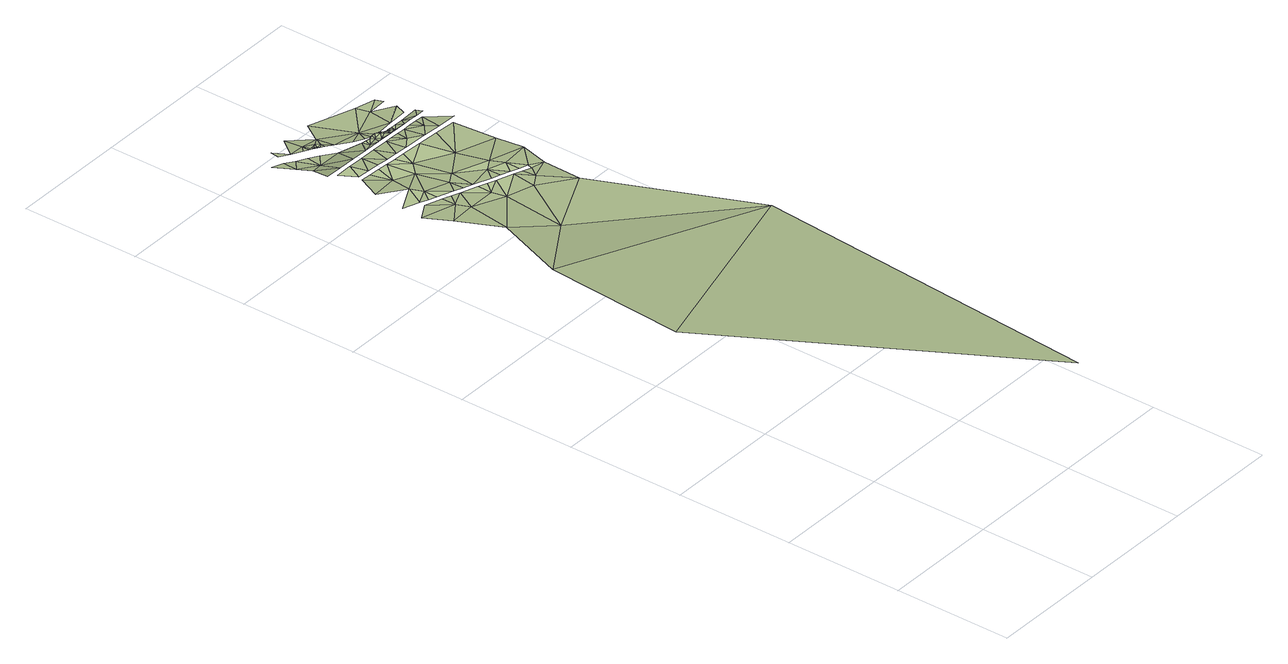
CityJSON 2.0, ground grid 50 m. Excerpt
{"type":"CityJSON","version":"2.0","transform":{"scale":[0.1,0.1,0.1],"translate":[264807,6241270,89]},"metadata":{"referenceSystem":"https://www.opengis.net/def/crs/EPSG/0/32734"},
"CityObjects":{
"terrain1":{"type":"TINRelief","geometry":[{"type":"CompositeSurface","lod":"1","boundaries":[[[0,1,2]],[[0,2,3]],[[4,5,3]],[[6,7,8]],[[7,5,9]],[[6,8,10]],[[7,9,8]],[[11,12,13]],[[2,4,3]],[[14,10,8]],[[13,15,16]],[[17,9,5]],[[13,16,11]],[[5,4,17]],[[16,15,18]],[[19,14,8]],[[11,20,21]],[[8,9,22]],[[23,21,20]],[[19,8,22]],[[18,24,16]],[[9,25,22]],[[20,26,23]],[[27,28,29]],[[30,31,32]],[[33,11,16]],[[9,17,25]],[[16,24,34]],[[33,20,11]],[[35,27,29]],[[36,26,20]],[[33,16,34]],[[34,24,37]],[[22,25,38]],[[39,17,4]],[[40,41,42]],[[36,20,43]],[[31,44,32]],[[37,45,34]],[[27,35,46]],[[20,33,43]],[[32,44,41]],[[47,38,25]],[[44,31,48]],[[49,46,35]],[[41,50,42]],[[25,17,51]],[[34,45,52]],[[50,41,44]],[[34,52,33]],[[25,51,47]],[[4,53,39]],[[33,54,43]],[[55,46,49]],[[2,53,4]],[[52,54,33]],[[56,50,44]],[[51,17,57]],[[45,58,52]],[[43,54,59]],[[17,39,57]],[[60,61,62]],[[58,45,63]],[[64,44,48]],[[56,44,65]],[[46,55,66]],[[67,59,54]],[[64,48,68]],[[69,66,55]],[[65,44,64]],[[63,70,58]],[[71,54,52]],[[72,73,60]],[[74,57,39]],[[75,52,58]],[[58,70,76]],[[53,74,39]],[[73,72,77]],[[78,67,54]],[[69,79,66]],[[73,80,60]],[[64,68,81]],[[82,77,83]],[[77,82,73]],[[57,74,84]],[[81,68,85]],[[68,86,85]],[[52,75,71]],[[87,82,83]],[[88,87,83]],[[76,89,58]],[[90,87,88]],[[79,69,91]],[[82,92,73]],[[93,90,88]],[[87,92,82]],[[71,78,54]],[[87,90,92]],[[94,84,74]],[[89,76,95]],[[96,90,93]],[[58,89,75]],[[64,81,97]],[[93,98,96]],[[90,96,92]],[[81,85,99]],[[100,74,53]],[[101,96,98]],[[85,86,102]],[[99,97,81]],[[73,92,103]],[[73,103,80]],[[104,99,85]],[[91,105,79]],[[95,106,89]],[[102,104,85]],[[100,94,74]],[[99,107,97]],[[103,92,96]],[[86,108,102]],[[109,99,104]],[[107,99,109]],[[101,103,96]],[[105,110,79]],[[111,109,104]],[[102,112,104]],[[107,109,113]],[[86,114,108]],[[112,111,104]],[[111,113,109]],[[100,106,94]],[[91,115,105]],[[112,116,111]],[[111,117,113]],[[102,118,112]],[[117,111,116]],[[108,119,102]],[[116,112,118]],[[102,119,118]],[[120,110,105]],[[75,89,121]],[[78,71,122]],[[108,123,119]],[[106,121,89]],[[114,123,108]],[[124,118,119]],[[103,101,125]],[[124,119,126]],[[127,71,75]],[[126,119,123]],[[125,101,128]],[[126,129,124]],[[130,129,126]],[[126,123,131]],[[105,132,120]],[[131,130,126]],[[121,106,100]],[[123,114,133]],[[132,105,115]],[[131,134,130]],[[135,131,123]],[[135,123,133]],[[131,135,134]],[[128,136,125]],[[114,137,133]],[[135,138,134]],[[133,139,135]],[[140,139,133]],[[135,139,138]],[[138,139,141]],[[140,133,137]],[[75,121,127]],[[139,140,142]],[[141,139,142]],[[125,136,143]],[[137,114,144]],[[145,103,125]],[[142,140,146]],[[122,71,147]],[[115,148,132]],[[140,137,146]],[[149,146,137]],[[150,125,143]],[[115,151,148]],[[127,147,71]],[[132,148,152]],[[153,149,137]],[[144,153,137]],[[148,154,152]],[[150,155,125]],[[156,153,144]],[[156,144,157]],[[158,148,151]],[[154,148,158]],[[125,159,145]],[[160,156,157]],[[161,158,151]],[[162,125,155]],[[156,160,163]],[[159,125,162]],[[164,163,160]],[[165,162,155]],[[165,155,166]],[[162,167,159]],[[168,167,162]]]}]}
},
"vertices":[
[3,1409,276],[566,4,425],[894,1667,245],[137,2081,197],[458,2294,129],[310,2426,145],[180,2715,134],[233,2610,138],[329,2677,131],[350,2621,132],[258,2763,129],[309,2873,127],[190,2810,131],[259,2786,131],[330,2737,128],[293,2774,129],[329,2819,128],[495,2570,121],[328,2761,128],[366,2725,128],[328,2963,116],[209,2948,124],[402,2712,127],[266,3056,114],[397,2737,127],[474,2626,127],[311,3053,113],[307,3145,113],[236,3144,113],[274,3077,114],[205,3166,115],[280,3166,113],[267,3281,57],[415,2928,114],[436,2786,123],[325,3074,113],[356,3050,113],[435,2724,127],[475,2686,127],[603,2532,127],[225,3438,31],[252,3347,46],[265,3414,36],[401,3047,113],[332,3300,39],[473,2710,127],[379,3145,109],[511,2674,126],[356,3167,111],[376,3071,113],[305,3390,33],[547,2661,125],[490,2819,121],[712,2408,153],[464,2978,112],[427,3067,113],[345,3366,36],[619,2636,125],[587,2733,122],[445,3044,113],[333,3436,31],[298,3497,29],[292,3461,31],[548,2684,125],[440,3301,37],[384,3343,35],[450,3146,108],[490,3041,113],[431,3168,108],[478,3064,113],[586,2671,125],[616,2902,108],[373,3412,33],[401,3436,27],[655,2563,130],[641,2766,120],[624,2657,125],[393,3400,33],[580,3036,114],[522,3146,106],[407,3524,14],[486,3227,87],[406,3400,33],[413,3388,33],[656,2623,125],[492,3196,87],[507,3168,106],[418,3393,33],[415,3387,33],[662,2707,124],[426,3386,31],[529,3061,113],[436,3405,31],[429,3376,35],[692,2610,125],[661,2644,125],[450,3390,31],[496,3260,40],[444,3366,35],[504,3225,87],[751,2600,124],[472,3345,35],[530,3201,93],[483,3436,15],[522,3221,87],[576,3093,113],[699,2631,125],[515,3246,40],[543,3183,93],[520,3233,40],[557,3147,105],[532,3227,41],[534,3222,93],[534,3232,41],[582,3169,103],[631,3054,115],[539,3229,41],[536,3230,41],[554,3222,93],[567,3208,93],[593,3147,103],[786,2720,119],[669,3030,115],[575,3198,93],[569,3216,93],[605,3337,21],[571,3210,93],[786,2849,106],[528,3303,36],[571,3215,93],[574,3214,93],[581,3207,85],[629,3147,101],[599,3191,85],[590,3210,85],[597,3203,85],[564,3277,41],[628,3186,83],[607,3207,85],[607,3202,85],[611,3198,85],[610,3207,85],[613,3206,85],[588,3266,42],[658,3169,101],[550,3528,1],[623,3207,85],[759,3024,114],[683,3096,111],[633,3207,83],[615,3260,42],[711,3049,115],[665,3148,101],[653,3207,83],[700,3148,100],[695,3262,47],[694,3208,82],[696,3170,100],[736,3148,99],[719,3441,23],[733,3170,99],[791,3044,117],[729,3380,27],[775,3209,84],[769,3170,99],[793,3308,50],[775,3263,49],[786,3404,39],[789,3365,49]
]}
